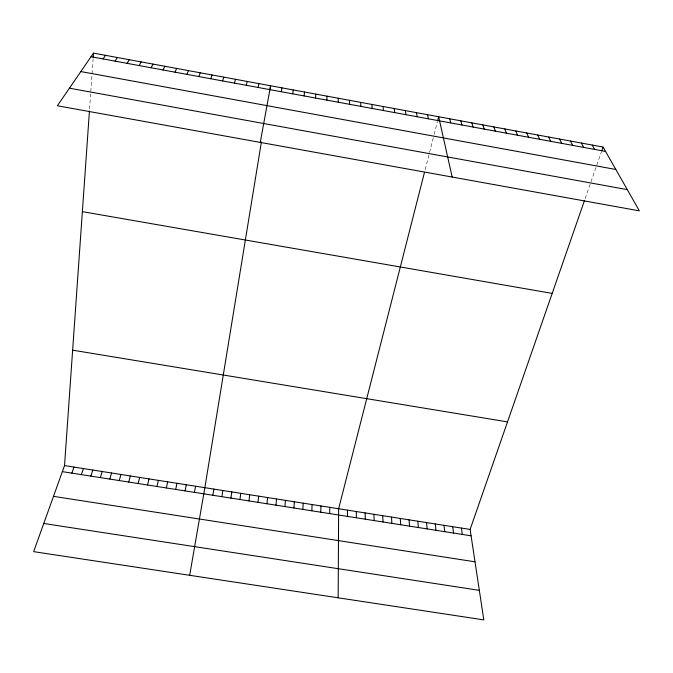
<?xml version="1.0" encoding="UTF-8"?>
<svg xmlns="http://www.w3.org/2000/svg" width="673" height="673" viewBox="0 0 673 673"><rect width="100%" height="100%" fill="white"/><g stroke="black" fill="none" stroke-linecap="round" stroke-linejoin="round"><path stroke-width="0.5" stroke-dasharray="3.37 2.52" d="M89.576 108.984L93.135 58.315M425.168 169.63L433.917 135.34M434.169 134.373L437.408 121.67M585.174 198.543L601.41 151.846"/><path stroke-width="1.01" d="M338.166 597.809L338.637 508.746L424.461 172.414M338.225 102.22L338.275 98.241M329.694 513.608L329.795 507.349M320.769 512.203L320.937 505.953M311.835 510.799L312.07 504.557M326.885 100.126L327.036 96.172M302.884 509.394L303.195 503.16M293.933 507.989L294.303 501.764M315.519 98.039L315.78 94.094M584.543 200.352L470.116 529.441L483.811 619.883L33.65 551.65L64.532 465.59L89.442 110.944M93.211 57.272L93.505 53.117L603.075 147.059L639.35 210.842L57.356 105.77L93.505 53.117M284.965 506.584L285.402 500.359M275.989 505.171L276.494 498.962M266.996 503.766L267.576 497.557M304.137 95.945L304.516 92.016M258.003 502.352L258.651 496.152M248.993 500.931L249.708 494.739M292.738 93.841L293.226 89.938M239.975 499.517L240.757 493.334M230.94 498.104L231.798 491.921M221.905 496.682L222.83 490.508M281.331 91.738L281.92 87.852M212.853 495.261L213.846 489.094M261.402 141.995L204.853 487.681L189.685 575.297M269.94 89.803L270.605 85.765L260.258 142.398M194.438 492.367L195.574 486.217M185.083 490.903L186.295 484.753M175.712 489.431L176.991 483.29M258.104 87.465L258.92 83.612M166.332 487.95L167.686 481.826M156.935 486.478L158.365 480.362M246.284 85.294L247.227 81.458M147.53 485.006L149.027 478.89M437.66 120.686L438.661 116.749L452.18 177.049M138.116 483.525L139.69 477.418M128.686 482.045L130.335 475.946M234.456 83.115L235.508 79.296M119.247 480.564L120.972 474.473M109.792 479.075L111.592 473.001M100.336 477.594L102.203 471.521M222.603 80.928L223.773 77.134M90.855 476.105L92.807 470.04M81.374 474.616L83.393 468.559M210.733 78.749L212.02 74.964M71.876 473.127L73.971 467.07M601.746 150.887L603.075 147.059M198.846 76.554L200.251 72.793M186.943 74.367L188.465 70.623M175.022 72.171L176.654 68.444M163.076 69.975L164.835 66.265M151.122 67.771L152.99 64.078M139.143 65.567L141.128 61.899M127.138 63.355L129.25 59.704M115.125 61.142L117.354 57.508M103.087 58.93L105.434 55.312M43.753 523.493L479.336 590.347M53.495 496.346L475.02 561.82M64.532 465.59L470.116 529.441M62.37 471.63L471.083 535.809M72.642 350.162L507.509 421.895M82.367 211.65L552.188 293.403M69.42 88.188L627.278 189.618M91.032 56.709L605.557 151.433M80.836 71.565L615.829 169.478M592.223 145.057L594.612 149.414M581.363 143.055L583.642 147.395M570.477 141.052L572.656 145.376M559.583 139.042L561.661 143.349M548.672 137.031L550.64 141.322M537.744 135.012L539.611 139.294M526.799 132.993L528.566 137.258M515.838 130.974L517.495 135.223M504.859 128.955L506.416 133.178M493.864 126.928L495.32 131.134M482.861 124.9L484.207 129.09M471.832 122.865L473.077 127.046M460.795 120.829L461.93 124.993M449.732 118.793L450.767 122.932M427.574 114.704L428.39 118.818M416.469 112.66L417.184 116.749M405.348 110.608L405.954 114.688M461.426 528.069L462.317 534.429M452.719 526.698L453.552 533.058M394.21 108.555L394.706 112.618M444.003 525.327L444.769 531.678M435.28 523.956L435.978 530.299M426.547 522.585L427.178 528.911M383.055 106.494L383.442 110.54M417.798 521.205L418.37 527.531M409.041 519.825L409.546 526.143M371.883 104.441L372.169 108.462M400.275 518.446L400.713 524.755M391.501 517.066L391.871 523.367M382.718 515.678L383.021 521.979M360.694 102.372L360.871 106.384M373.927 514.298L374.163 520.591M365.119 512.91L365.288 519.194M356.303 511.522L356.404 517.798M349.497 100.311L349.556 104.307M347.478 510.134L347.512 516.401"/></g></svg>
